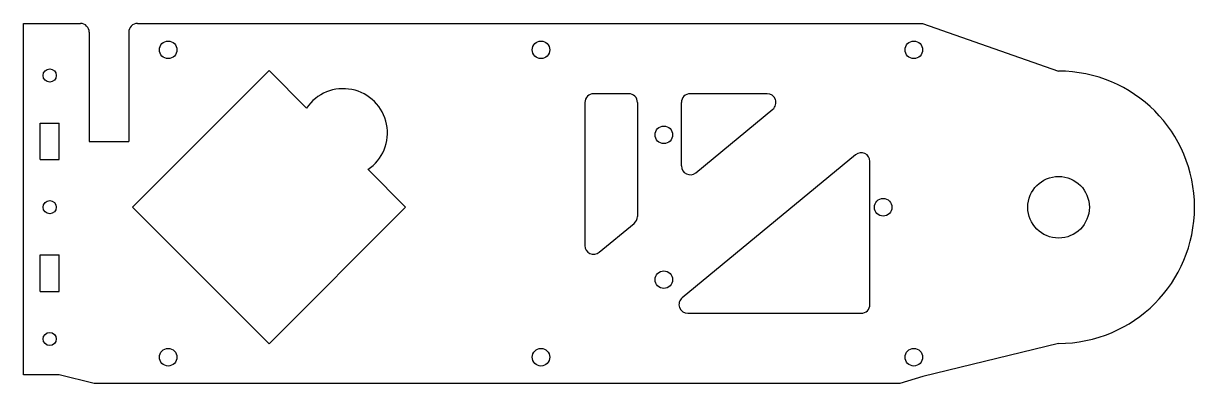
# Model space of a CAD drawing. Header units: millimetres. Extents: x -5 to 262, y -40 to 42.
import ezdxf

# ---------------------------------------------------------------- set-up
doc = ezdxf.new("R2010")
doc.units = ezdxf.units.MM

msp = doc.modelspace()

# ---------------------------------------------------------------- linework, layer by layer
at = {"color": 7, "linetype": 'Continuous', "lineweight": 25}
for p, q in [((-5.46, -38.3), (-5.46, 41.7)), ((-5.46, 41.7), (7.54, 41.7)), ((20.54, 41.7), (199.54, 41.7)), ((199.54, 41.7), (230.54, 30.85)), ((9.54, 39.7), (9.54, 14.85)), ((18.54, 39.7), (18.54, 14.85)), ((50.54, 30.97), (19.43, -0.15)), ((59.1, 22.41), (50.54, 30.97)), ((132.54, 25.7), (124.54, 25.7)), ((164.09, 25.7), (146.54, 25.7)), ((122.54, 23.7), (122.54, -8.87)), ((134.54, 23.7), (134.54, -2.28)), ((144.54, 9.25), (144.54, 23.7)), ((147.81, 7.71), (165.37, 22.16)), ((-1.61, 19), (2.69, 19)), ((-1.61, 10.7), (-1.61, 19)), ((2.69, 10.7), (2.69, 19)), ((9.54, 14.85), (18.54, 14.85)), ((-1.61, 10.7), (2.69, 10.7)), ((184.27, 11.82), (144.72, -20.75)), ((81.66, -0.15), (73.1, 8.41)), ((187.54, -22.3), (187.54, 10.28)), ((19.43, -0.15), (50.54, -31.26)), ((50.54, -31.26), (81.66, -0.15)), ((125.81, -10.41), (133.81, -3.82)), ((-1.61, -11), (2.69, -11)), ((-1.61, -19.3), (-1.61, -11)), ((2.69, -19.3), (2.69, -11)), ((-1.61, -19.3), (2.69, -19.3)), ((145.99, -24.3), (185.54, -24.3)), ((230.54, -31.15), (199.56, -38.71)), ((2.69, -38.3), (-5.46, -38.3)), ((10.66, -40.3), (2.69, -38.3)), ((199.56, -38.71), (194.32, -40.3)), ((194.32, -40.3), (10.66, -40.3))]:
    msp.add_line(p, q, dxfattribs=at)
for centre, radius in [((27.54, 35.7), 2), ((112.54, 35.7), 2), ((197.54, 35.7), 2), ((0.54, 29.85), 1.5), ((140.54, 16.35), 2), ((230.54, -0.15), 7.02), ((0.54, -0.15), 1.5), ((190.54, -0.15), 2), ((140.54, -16.65), 2), ((0.54, -30.15), 1.5), ((27.54, -34.3), 2), ((112.54, -34.3), 2), ((197.54, -34.3), 2)]:
    msp.add_circle(centre, radius, dxfattribs=at)
for centre, radius, start, end in [((7.54, 39.7), 2, 0, 90), ((20.54, 39.7), 2, 90, 180), ((230.54, -0.15), 31, 270, 90), ((67.45, 16.77), 10.08, 304.0424, 145.9576), ((124.54, 23.7), 2, 90, 180), ((132.54, 23.7), 2, 0, 90), ((146.54, 23.7), 2, 90, 180), ((164.09, 23.7), 2, 309.4725, 90), ((185.54, 10.28), 2, 0, 129.4725), ((146.54, 9.25), 2, 180, 309.4725), ((132.54, -2.28), 2, 309.4725, 0), ((124.54, -8.87), 2, 180, 309.4725), ((145.99, -22.3), 2, 129.4725, 270), ((185.54, -22.3), 2, 270, 0)]:
    msp.add_arc(centre, radius, start, end, dxfattribs=at)

doc.saveas('drawing.dxf')
